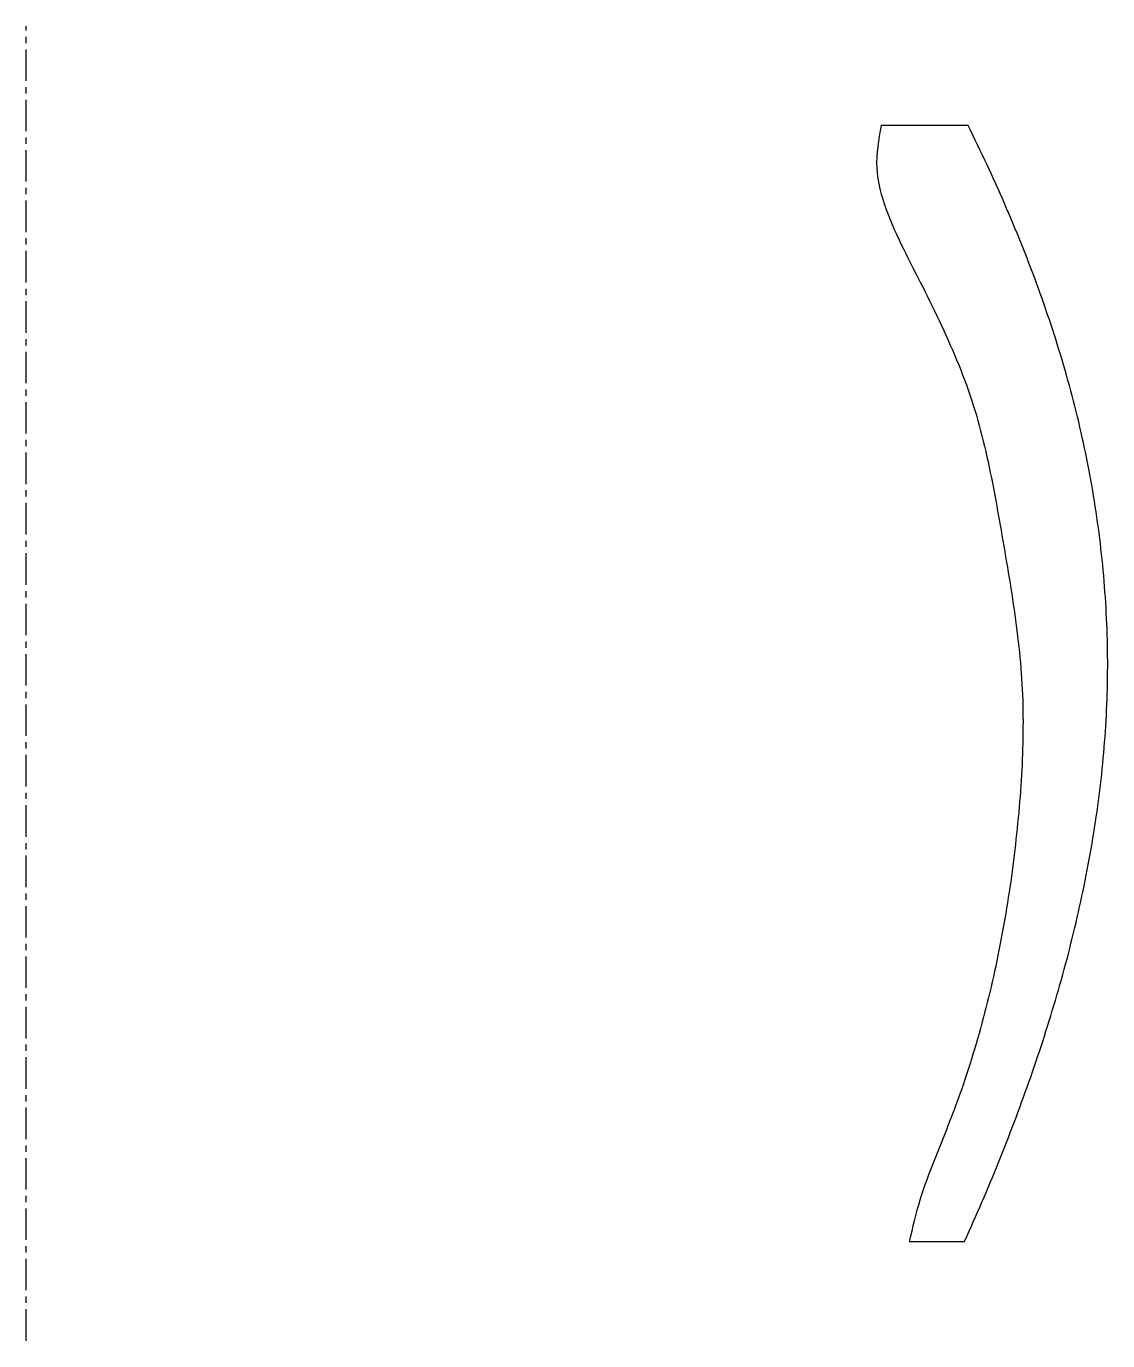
# Model space of a CAD drawing. Header units: millimetres. Extents: x 0 to 109, y -10 to 122.
import ezdxf

# ---------------------------------------------------------------- set-up
doc = ezdxf.new("R2010")
doc.units = ezdxf.units.MM
doc.linetypes.add('CENTER', pattern=[5.08, 3.175, -0.635, 0.635, -0.635])
doc.layers.add('AXIS', color=1, linetype='Continuous')
doc.layers.add('PROFILE_MEASURED', color=7, linetype='Continuous')

msp = doc.modelspace()

# ---------------------------------------------------------------- linework, layer by layer
at = {"layer": 'AXIS', "linetype": 'CENTER'}
msp.add_line((0, -10), (0, 122.5), dxfattribs=at)
at = {"layer": 'PROFILE_MEASURED'}
for p, q in [((94.97, 112.5), (86.18, 112.5)), ((89.02, 0), (94.59, 0))]:
    msp.add_line(p, q, dxfattribs=at)
for points in [[(86.18, 112.5), (85.74, 108.23), (86.69, 104.03), (88.42, 100.07), (90.37, 96.22), (92.26, 92.34), (94, 88.38), (95.47, 84.32), (96.6, 80.16), (97.5, 75.94), (98.27, 71.69), (99, 67.43), (99.66, 63.16), (100.17, 58.87), (100.45, 54.56), (100.46, 50.25), (100.27, 45.93), (99.89, 41.63), (99.39, 37.34), (98.74, 33.07), (97.95, 28.83), (97.01, 24.61), (95.9, 20.44), (94.62, 16.32), (93.15, 12.26), (91.56, 8.24), (90.09, 4.18), (89.02, 0)], [(94.59, 0), (96.34, 3.96), (98.01, 7.96), (99.59, 12), (101.08, 16.07), (102.47, 20.17), (103.75, 24.31), (104.92, 28.49), (105.95, 32.69), (106.86, 36.93), (107.62, 41.2), (108.23, 45.49), (108.67, 49.8), (108.94, 54.13), (109.02, 58.46), (108.91, 62.79), (108.62, 67.12), (108.15, 71.42), (107.51, 75.71), (106.69, 79.97), (105.71, 84.19), (104.57, 88.37), (103.28, 92.5), (101.85, 96.59), (100.29, 100.64), (98.62, 104.64), (96.84, 108.59), (94.97, 112.5)]]:
    msp.add_spline(points, degree=3, dxfattribs=at)

doc.saveas('drawing.dxf')
